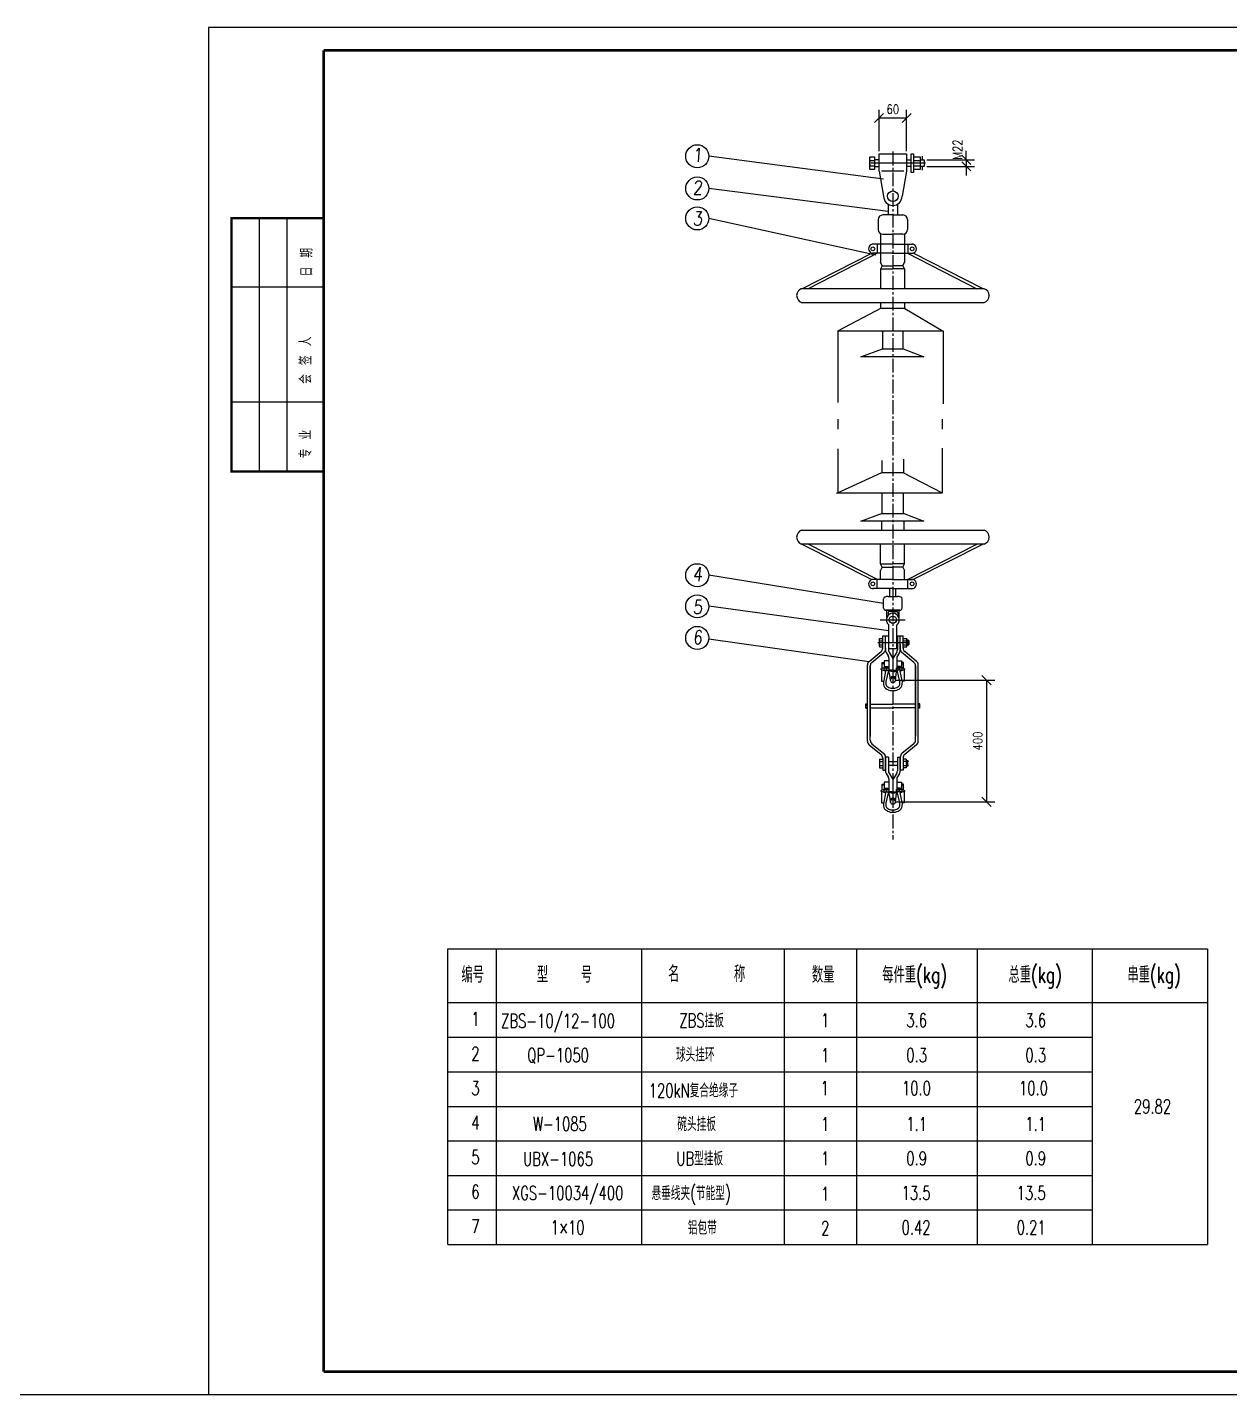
# Model space of a CAD drawing. Extents: x 2254 to 4895, y 1292 to 2309.
# Drawn here: x 3196.1 to 3457.3, y 1651.8 to 1948.8 of the extents above; entities that cross this region are included whole.
import ezdxf
from ezdxf.enums import TextEntityAlignment as Align

# ---------------------------------------------------------------- set-up
doc = ezdxf.new("R2010")
doc.units = 0
doc.header["$LTSCALE"] = 4
doc.header["$MEASUREMENT"] = 0
doc.linetypes.add('CENTER2', pattern=[1.125, 0.75, -0.125, 0.125, -0.125])
doc.layers.get('0').update_dxf_attribs({"linetype": 'CONTINUOUS'})
doc.layers.get('Defpoints').update_dxf_attribs({"linetype": 'CONTINUOUS'})
for name, color, linetype in [('1', 7, 'CONTINUOUS'), ('CHI', 4, 'CONTINUOUS'), ('ZSSignLayer', 7, 'CONTINUOUS')]:
    doc.layers.add(name, color=color, linetype=linetype)
doc.styles.add('HZ', font='txt.shx', dxfattribs={"width": 0.8, "bigfont": 'hztxt.shx'})
doc.styles.add('TBFONT', font='TXT', dxfattribs={"width": 0.75, "bigfont": 'CHINA'})
doc.styles.add('标准', font='txt.shx', dxfattribs={"width": 0.8, "oblique": 5})
doc.dimstyles.new('D2N', dxfattribs={"dimscale": 10, "dimtxt": 0.2, "dimasz": 0, "dimexe": 0.18, "dimexo": 0.06, "dimgap": 0.09, "dimtad": 1, "dimdec": 4, "dimzin": 0, "dimdsep": 46, "dimtxsty": 'HZ', "dimtsz": 0.1, "dimcen": 0.09, "dimadec": 0, "dimazin": 0, "dimtfac": 0.9, "dimtdec": 4, "dimtix": 1, "dimtmove": 2, "dimatfit": 3, "dimfxl": 1, "dimtolj": 1, "dimtzin": 0, "dimarcsym": 0})

# ---------------------------------------------------------------- blocks, each defined once
blk = doc.blocks.new('*D89')
at = {"color": 0, "lineweight": -2, "transparency": 16777216}
for p, q in [((3384.75, 1807), (3406.26, 1807)), ((3405.46, 1806), (3403.46, 1808)), ((3404.46, 1807), (3404.46, 1780.58)), ((3384.74, 1780.58), (3406.26, 1780.58)), ((3403.46, 1781.58), (3405.46, 1779.58))]:
    blk.add_line(p, q, dxfattribs=at)
at = {"layer": 'Defpoints', "color": 0, "ltscale": 0.1, "transparency": 16777216}
for p in [(3384.15, 1807), (3384.14, 1780.58), (3404.46, 1780.58)]:
    blk.add_point(p, dxfattribs=at)
at = {"color": 0, "ltscale": 0.1, "transparency": 16777216, "insert": (3402.56, 1793.79), "char_height": 2, "attachment_point": 5, "rotation": 90, "style": 'HZ'}
blk.add_mtext('\\A1;400', dxfattribs=at)
blk = doc.blocks.new('*D90')
at = {"color": 0, "lineweight": -2, "transparency": 16777216}
for p, q in [((3381.11, 1921.9), (3381.11, 1930.91)), ((3387.11, 1921.9), (3387.11, 1930.91)), ((3382.11, 1930.11), (3380.11, 1928.11)), ((3381.11, 1929.11), (3387.11, 1929.11)), ((3386.11, 1928.11), (3388.11, 1930.11))]:
    blk.add_line(p, q, dxfattribs=at)
at = {"layer": 'Defpoints', "color": 0, "ltscale": 0.1, "transparency": 16777216}
for p in [(3387.11, 1929.11), (3381.11, 1921.3), (3387.11, 1921.3)]:
    blk.add_point(p, dxfattribs=at)
at = {"color": 0, "ltscale": 0.1, "transparency": 16777216, "insert": (3384.11, 1931.01), "char_height": 2, "attachment_point": 5, "style": 'HZ'}
blk.add_mtext('\\A1;60', dxfattribs=at)
blk = doc.blocks.new('*D91')
at = {"color": 0, "lineweight": -2, "transparency": 16777216}
for p, q in [((3400.08, 1920), (3400.08, 1922)), ((3391.53, 1920), (3401.88, 1920)), ((3399.08, 1921), (3401.08, 1919)), ((3401.08, 1917.6), (3399.08, 1919.6)), ((3400.08, 1920), (3400.08, 1918.6)), ((3391.53, 1918.6), (3401.88, 1918.6)), ((3400.08, 1918.6), (3400.08, 1916.6))]:
    blk.add_line(p, q, dxfattribs=at)
at = {"layer": 'Defpoints', "color": 0, "ltscale": 0.1, "transparency": 16777216}
for p in [(3390.93, 1920), (3390.93, 1918.6), (3400.08, 1918.6)]:
    blk.add_point(p, dxfattribs=at)
at = {"color": 0, "ltscale": 0.1, "transparency": 16777216, "insert": (3398.18, 1922.26), "char_height": 2, "attachment_point": 5, "rotation": 90, "style": 'HZ'}
blk.add_mtext('\\A1;M22', dxfattribs=at)

msp = doc.modelspace()

# ---------------------------------------------------------------- linework, layer by layer
at = {"color": 7}
for p, q in [((3655.44336, 1948.8), (3235.44336, 1948.8)), ((3235.44336, 1948.8), (3235.44336, 1651.8)), ((3379.1345, 1920.69712), (3380.1345, 1920.69712)), ((3379.1345, 1917.89712), (3379.1345, 1920.69712)), ((3379.1345, 1919.99712), (3379.1345, 1918.59712)), ((3379.14582, 1919.99712), (3379.1345, 1919.99712)), ((3379.1345, 1919.88414), (3380.16072, 1919.88414)), ((3379.16524, 1918.74), (3380.16072, 1918.74)), ((3391.23674, 1919.29714), (3379.37904, 1919.29714)), ((3380.1345, 1920.69712), (3380.1345, 1917.89712)), ((3381.1345, 1919.99712), (3380.14076, 1919.99712)), ((3381.11452, 1921.29714), (3387.11452, 1921.29714)), ((3381.13449, 1917.54466), (3381.13452, 1921.29714)), ((3387.07566, 1921.29714), (3387.07562, 1917.54466)), ((3387.07563, 1919.99716), (3388.07796, 1919.99716)), ((3388.07563, 1921.29716), (3388.57563, 1921.29716)), ((3388.07563, 1917.29716), (3388.07563, 1921.29716)), ((3388.57247, 1919.88418), (3390.09696, 1919.88418)), ((3388.57462, 1918.71846), (3390.08402, 1918.71846)), ((3388.57563, 1921.29716), (3388.57563, 1917.29716)), ((3388.57563, 1920.69716), (3390.07563, 1920.69716)), ((3388.57894, 1919.99716), (3388.58379, 1919.99716)), ((3390.07563, 1920.69716), (3390.07563, 1917.89716)), ((3390.08402, 1919.99716), (3390.92789, 1919.99716)), ((3390.50176, 1920.79716), (3390.50176, 1919.99716)), ((3390.92789, 1919.99716), (3390.92789, 1918.59716)), ((3379.1345, 1918.59712), (3379.14582, 1918.59712)), ((3380.1345, 1917.89712), (3379.1345, 1917.89712)), ((3380.1289, 1918.59712), (3381.1345, 1918.59712)), ((3381.13449, 1917.54466), (3382.11452, 1912.1098)), ((3381.65546, 1917.6012), (3386.48766, 1917.6012)), ((3387.07562, 1917.54466), (3386.11452, 1912.1098)), ((3388.07796, 1918.59716), (3387.07563, 1918.59716)), ((3388.57563, 1917.29716), (3388.07563, 1917.29716)), ((3390.07563, 1917.89716), (3388.57563, 1917.89716)), ((3388.58379, 1918.59716), (3388.57894, 1918.59716)), ((3390.92789, 1918.59716), (3390.07485, 1918.59716)), ((3390.50176, 1918.59716), (3390.50176, 1917.79716)), ((3383.11452, 1910.3598), (3383.11452, 1908.04485)), ((3383.11452, 1910.3598), (3383.11452, 1908.04714)), ((3385.11452, 1910.3598), (3385.11452, 1908.04485)), ((3385.11452, 1910.3598), (3385.11452, 1908.04714)), ((3246.44336, 1907.35454), (3246.44336, 1852.35454)), ((3252.44336, 1907.35454), (3252.44336, 1852.35454)), ((3260.44336, 1892.35454), (3240.44336, 1892.35454)), ((3260.44336, 1867.35454), (3240.44336, 1867.35454)), ((3382.09645, 1822.67233), (3382.09645, 1824.57764)), ((3383.12291, 1825.15393), (3385.11447, 1825.15393)), ((3386.14093, 1822.67233), (3386.14093, 1824.57764)), ((3382.59645, 1822.17233), (3385.64093, 1822.17233)), ((3385.64093, 1822.17233), (3382.59645, 1822.17233)), ((3383.08483, 1821.72698), (3383.08483, 1821.08681)), ((3384.13488, 1821.92698), (3383.28483, 1821.92698)), ((3384.13488, 1821.92698), (3384.98493, 1821.92698)), ((3385.18493, 1821.72698), (3385.18493, 1821.04384)), ((3381.36554, 1820.12009), (3386.7948, 1820.12009)), ((3383.2356, 1813.77277), (3383.23554, 1818.91299)), ((3384.9956, 1813.77277), (3384.99554, 1818.91299)), ((3380.8522, 1815.14733), (3382.07851, 1815.14733)), ((3380.8522, 1815.14733), (3386.79436, 1815.14733)), ((3381.20003, 1816.07719), (3381.91143, 1816.07719)), ((3381.20003, 1814.24032), (3381.20003, 1816.07719)), ((3381.20003, 1815.57422), (3381.91143, 1815.57422)), ((3381.20003, 1814.68953), (3381.91143, 1814.68953)), ((3381.91143, 1816.59116), (3382.51643, 1816.59116)), ((3381.91143, 1813.9778), (3381.91143, 1816.59116)), ((3382.51643, 1813.75712), (3382.51643, 1816.59116)), ((3382.51643, 1816.59116), (3383.13924, 1816.59116)), ((3383.13924, 1816.59116), (3383.13924, 1813.61254)), ((3385.09887, 1816.59124), (3386.32669, 1816.59135)), ((3385.09887, 1816.59124), (3385.09913, 1813.61263)), ((3385.72194, 1813.75726), (3385.72169, 1816.59129)), ((3385.72185, 1814.75727), (3385.72195, 1813.55787)), ((3386.32692, 1813.97799), (3386.32669, 1816.59135)), ((3386.32674, 1816.07719), (3387.18956, 1816.07719)), ((3386.32678, 1815.57422), (3387.18956, 1815.57422)), ((3386.32686, 1814.68953), (3387.18956, 1814.68953)), ((3386.38352, 1815.14733), (3387.51145, 1815.14733)), ((3387.18956, 1814.24032), (3387.18956, 1816.07719)), ((3387.69803, 1815.50534), (3387.18956, 1815.50534)), ((3387.69803, 1814.75225), (3387.18956, 1814.75225)), ((3387.44887, 1814.44462), (3387.44887, 1815.82007)), ((3387.69803, 1814.75225), (3387.69803, 1815.50534)), ((3378.96202, 1811.08177), (3381.54628, 1813.20516)), ((3379.56702, 1810.86109), (3382.15128, 1812.98449)), ((3381.20003, 1814.24032), (3381.91143, 1814.24032)), ((3382.51643, 1813.95104), (3382.51643, 1813.55773)), ((3382.66439, 1813.03425), (3383.11681, 1812.29787)), ((3384.9956, 1813.77277), (3383.2356, 1813.77277)), ((3383.26477, 1811.77444), (3383.26488, 1809.18567)), ((3383.28721, 1813.08907), (3384.11903, 1811.73515)), ((3384.11425, 1811.74293), (3384.11933, 1809.18571)), ((3384.95121, 1813.08914), (3384.11903, 1811.73438)), ((3384.97367, 1811.77437), (3384.97375, 1809.18575)), ((3385.57404, 1813.03437), (3385.12159, 1812.29781)), ((3385.72195, 1813.55787), (3385.72195, 1813.55787)), ((3388.67159, 1810.86148), (3386.08715, 1812.98465)), ((3386.3269, 1814.24032), (3387.18956, 1814.24032)), ((3389.27657, 1811.08221), (3386.69213, 1813.20538)), ((3378.59687, 1793.74479), (3378.59687, 1810.30913)), ((3379.20187, 1793.96546), (3379.20187, 1810.08845)), ((3379.20187, 1810.08845), (3379.20187, 1794.8521)), ((3384.1193, 1809.18571), (3383.26488, 1809.18567)), ((3384.11933, 1809.18571), (3384.97375, 1809.18575)), ((3389.03678, 1810.09553), (3389.03743, 1794.85252)), ((3389.03751, 1793.96589), (3389.0368, 1810.08888)), ((3389.64253, 1793.74526), (3389.64179, 1810.30961)), ((3378.23052, 1801.84892), (3378.58622, 1801.84892)), ((3378.23052, 1800.93048), (3378.23052, 1801.84892)), ((3378.23052, 1801.59743), (3378.58622, 1801.59743)), ((3378.23052, 1801.15509), (3378.58622, 1801.15509)), ((3378.23052, 1800.93048), (3378.58622, 1800.93048)), ((3379.20173, 1801.77378), (3384.11946, 1801.77399)), ((3379.20173, 1801.01572), (3384.11946, 1801.01593)), ((3389.0372, 1801.77421), (3384.11946, 1801.77399)), ((3389.03727, 1801.01614), (3384.11953, 1801.01593)), ((3390.0084, 1801.84942), (3389.6527, 1801.84939)), ((3390.00842, 1801.59794), (3389.65272, 1801.59791)), ((3390.00846, 1801.1556), (3389.65276, 1801.15557)), ((3390.00848, 1800.93099), (3389.65278, 1800.93096)), ((3390.00848, 1800.93099), (3390.0084, 1801.84942)), ((3378.96202, 1792.97215), (3381.54628, 1790.84876)), ((3379.56702, 1793.19283), (3382.15128, 1791.06943)), ((3388.67243, 1793.19322), (3386.08836, 1791.0696)), ((3389.27744, 1792.9726), (3386.69338, 1790.84898)), ((3381.20003, 1789.8136), (3381.91143, 1789.8136)), ((3381.20003, 1789.8136), (3381.20003, 1787.97673)), ((3381.20003, 1789.36438), (3381.91143, 1789.36438)), ((3381.20003, 1788.4797), (3381.91143, 1788.4797)), ((3381.20003, 1787.97673), (3381.91143, 1787.97673)), ((3381.91143, 1790.07612), (3381.91143, 1787.46276)), ((3382.51643, 1790.2968), (3382.51643, 1787.46276)), ((3382.51643, 1790.10287), (3382.51643, 1790.2968)), ((3382.51643, 1787.46276), (3382.51643, 1790.2968)), ((3383.13924, 1790.2968), (3382.51643, 1790.2968)), ((3383.13924, 1790.2968), (3383.13924, 1787.31819)), ((3383.13924, 1789.31163), (3385.10054, 1789.31163)), ((3383.13924, 1788.50155), (3385.10061, 1788.50155)), ((3385.10046, 1790.29688), (3385.72327, 1790.29694)), ((3385.10046, 1790.29688), (3385.10071, 1787.31827)), ((3385.72327, 1790.29694), (3385.72352, 1787.4629)), ((3385.72329, 1790.10301), (3385.72327, 1790.29694)), ((3385.72352, 1787.4629), (3385.72327, 1790.29694)), ((3386.32829, 1790.07631), (3386.32852, 1787.46295)), ((3387.03972, 1789.81385), (3386.32832, 1789.81379)), ((3386.32832, 1789.8136), (3386.532, 1789.8136)), ((3387.03975, 1789.36397), (3386.32836, 1789.36391)), ((3387.03984, 1788.40364), (3386.32844, 1788.40358)), ((3387.03987, 1787.97698), (3386.32847, 1787.97692)), ((3386.32847, 1787.97673), (3386.532, 1787.97673)), ((3387.03972, 1789.81385), (3387.03987, 1787.97698)), ((3387.54823, 1789.30167), (3387.03976, 1789.30167)), ((3387.54823, 1788.49716), (3387.03976, 1788.49716)), ((3387.24896, 1789.6093), (3387.24896, 1788.23385)), ((3387.29907, 1789.6093), (3387.29907, 1788.23385)), ((3381.91143, 1787.46276), (3382.51643, 1787.46276)), ((3382.51643, 1787.65669), (3382.51643, 1787.26337)), ((3382.66439, 1786.73989), (3383.1168, 1786.00352)), ((3383.26476, 1785.48009), (3383.26488, 1782.77223)), ((3383.28721, 1786.79471), (3384.12024, 1785.43883)), ((3384.11425, 1785.32949), (3384.11933, 1782.77226)), ((3384.9528, 1786.79478), (3384.12024, 1785.43941)), ((3384.97367, 1785.47743), (3384.97375, 1782.7723)), ((3385.57562, 1786.74002), (3385.12158, 1786.00087)), ((3385.7235, 1787.65682), (3385.72354, 1787.26351)), ((3386.32852, 1787.46295), (3385.72352, 1787.4629)), ((3384.1193, 1782.77226), (3383.26488, 1782.77223)), ((3384.11933, 1782.77226), (3384.97375, 1782.7723)), ((3329.60928, 1684.42389), (3329.60928, 1748.65481)), ((3360.60594, 1684.42389), (3360.60594, 1748.65481)), ((3376.27945, 1684.42389), (3376.27945, 1748.65481)), ((3402.50773, 1684.42389), (3402.50773, 1748.65481)), ((3427.52135, 1684.42389), (3427.52135, 1748.65481)), ((3287.40418, 1729.42389), (3427.52135, 1729.42389)), ((3287.40418, 1721.92389), (3427.52135, 1721.92389)), ((3287.40418, 1714.42389), (3427.52135, 1714.42389)), ((3287.40418, 1706.92389), (3427.52135, 1706.92389)), ((3287.40418, 1699.42389), (3427.52135, 1699.42389)), ((3287.40418, 1691.92389), (3427.52135, 1691.92389)), ((3287.40418, 1691.92389), (3427.52135, 1691.92389)), ((3287.40418, 1684.42389), (3452.47519, 1684.42389)), ((3235.44336, 1651.8), (3655.44336, 1651.8))]:
    msp.add_line(p, q, dxfattribs=at)
at = {"color": 7, "linetype": 'CENTER2'}
msp.add_line((3384.11452, 1921.79714), (3384.12077, 1772.35683), dxfattribs=at)
at = {"color": 7, "const_width": 0.6}
for points in [[(3260.44336, 1943.8), (3260.44336, 1656.8)], [(3650.44336, 1943.8), (3260.44336, 1943.8)], [(3260.44336, 1656.8), (3650.44336, 1656.8)]]:
    msp.add_lwpolyline(points, dxfattribs=at)
at = {"color": 7}
for points, format in [([(3260.44336, 1852.35454, 0.5, 0.5, 0), (3240.44336, 1852.35454, 0.5, 0.5, 0), (3240.44336, 1907.35454, 0.5, 0.5, 0), (3260.44336, 1907.35454, 0.5, 0.5, 0)], "xyseb"), ([(3382.79645, 1820.62696), (3382.79645, 1821.97233, 0.414213562), (3382.59645, 1822.17233), (3382.59645, 1822.17233)], "xyb"), ([(3385.47331, 1820.51173), (3385.47331, 1821.97233, -0.414213562), (3385.67331, 1822.17233), (3385.67331, 1822.17233)], "xyb"), ([(3382.22198, 1809.65752), (3381.43642, 1809.40297), (3382.5192, 1808.95752), (3382.12539, 1806.9095, 0.125420883), (3382.06485, 1806.23881), (3382.09575, 1806.04669, 0.229651938), (3382.77825, 1805.07222), (3382.97859, 1804.96059, 0.111869277), (3384.11915, 1804.7048), (3384.11915, 1804.7048, -0.94422766), (3384.11915, 1804.7048), (3384.11915, 1804.7048, 0.111855706), (3385.25957, 1804.9605), (3385.45993, 1805.07212, 0.229651938), (3386.1425, 1806.04653), (3386.17342, 1806.23865, 0.125420883), (3386.11293, 1806.90934), (3385.71921, 1808.95739), (3386.80202, 1809.40276), (3386.01648, 1809.65737)], "xyb"), ([(3383.14808, 1809.19086), (3382.61122, 1806.73788, 0.125420883), (3382.57355, 1806.32065), (3382.60446, 1806.12853, 0.229651938), (3383.02903, 1805.52232), (3383.22938, 1805.41069, 0.094469529), (3384.11912, 1805.21808), (3384.11912, 1805.21808, 0.069650513), (3384.11912, 1805.21808), (3384.11912, 1805.21808, 0.094462023), (3385.00883, 1805.41062), (3385.20918, 1805.52223, 0.229651938), (3385.6338, 1806.12841), (3385.66472, 1806.32053, 0.125420883), (3385.62709, 1806.73776), (3385.09035, 1809.19078)], "xyb"), ([(3383.60558, 1806.95093), (3383.43203, 1808.18708, -0.042262898), (3383.39511, 1808.41418), (3383.26488, 1809.18567)], "xyb"), ([(3384.66738, 1806.9185), (3384.81617, 1808.21302, 0.032222932), (3384.84085, 1808.38683), (3384.96754, 1809.18575)], "xyb"), ([(3382.22198, 1783.24407), (3381.43642, 1782.98952), (3382.5192, 1782.54407), (3382.12539, 1780.49605, 0.125420883), (3382.06485, 1779.82537), (3382.09575, 1779.63325, 0.229651938), (3382.77825, 1778.65878), (3382.97859, 1778.54715, 0.111869277), (3384.11915, 1778.29135), (3384.11915, 1778.29135, -0.94422766), (3384.11915, 1778.29135), (3384.11915, 1778.29135, 0.111855706), (3385.25957, 1778.54706), (3385.45993, 1778.65867, 0.229651938), (3386.1425, 1779.63309), (3386.17342, 1779.8252, 0.125420883), (3386.11293, 1780.49589), (3385.71921, 1782.54395), (3386.80202, 1782.98931), (3386.01648, 1783.24392)], "xyb"), ([(3383.14808, 1782.77741), (3382.61122, 1780.32443, 0.125420883), (3382.57355, 1779.9072), (3382.60446, 1779.71508, 0.229651938), (3383.02903, 1779.10887), (3383.22938, 1778.99724, 0.094469529), (3384.11912, 1778.80463), (3384.11912, 1778.80463, 0.069650513), (3384.11912, 1778.80463), (3384.11912, 1778.80463, 0.094462023), (3385.00883, 1778.99717), (3385.20918, 1779.10878, 0.229651938), (3385.6338, 1779.71496), (3385.66472, 1779.90708, 0.125420883), (3385.62709, 1780.32431), (3385.09035, 1782.77733)], "xyb"), ([(3383.60558, 1780.53748), (3383.43203, 1781.77364, -0.042262898), (3383.39511, 1782.00073), (3383.26488, 1782.77223)], "xyb"), ([(3384.66738, 1780.50505), (3384.81617, 1781.79957, 0.032222932), (3384.84085, 1781.97338), (3384.96754, 1782.7723)], "xyb")]:
    msp.add_lwpolyline(points, format=format, dxfattribs=at)
for points in [[(3383.45584, 1825.15393), (3383.45584, 1826.87029)], [(3384.7732, 1825.15393), (3384.7732, 1826.87029)], [(3381.65915, 1809.31134), (3381.65915, 1806.78162), (3382.08731, 1806.78227), (3382.08731, 1806.78227)], [(3381.8292, 1809.53024), (3381.8292, 1810.83465), (3382.22198, 1810.83465)], [(3382.22198, 1810.57553), (3381.8292, 1810.57553)], [(3383.2623, 1811.22719), (3382.22198, 1811.22719), (3382.22198, 1809.65752), (3383.2623, 1809.65752)], [(3382.46613, 1809.65752), (3382.46613, 1809.95448), (3383.02877, 1809.95448), (3383.02877, 1809.65752)], [(3382.46613, 1809.806), (3383.02877, 1809.806)], [(3384.97629, 1811.22713), (3386.01661, 1811.22704), (3386.01648, 1809.65737), (3384.97617, 1809.65745)], [(3385.77234, 1809.65739), (3385.77236, 1809.95435), (3385.20972, 1809.95439), (3385.2097, 1809.65743)], [(3385.77235, 1809.80587), (3385.20971, 1809.80591)], [(3386.01656, 1810.57538), (3386.40933, 1810.57535)], [(3386.40925, 1809.53006), (3386.40935, 1810.83447), (3386.01658, 1810.8345)], [(3386.57929, 1809.31115), (3386.57916, 1806.78143), (3386.151, 1806.78211), (3386.151, 1806.78211)], [(3381.65915, 1782.8979), (3381.65915, 1780.36818), (3382.08731, 1780.36882), (3382.08731, 1780.36882)], [(3381.8292, 1783.1168), (3381.8292, 1784.4212), (3382.22198, 1784.4212)], [(3382.22198, 1784.16209), (3381.8292, 1784.16209)], [(3383.2623, 1784.81375), (3382.22198, 1784.81375), (3382.22198, 1783.24407), (3383.2623, 1783.24407)], [(3382.46613, 1783.24407), (3382.46613, 1783.54103), (3383.02877, 1783.54103), (3383.02877, 1783.24407)], [(3382.46613, 1783.39255), (3383.02877, 1783.39255)], [(3384.97629, 1784.81368), (3386.01661, 1784.8136), (3386.01648, 1783.24392), (3384.97617, 1783.244)], [(3385.77234, 1783.24394), (3385.77236, 1783.5409), (3385.20972, 1783.54095), (3385.2097, 1783.24398)], [(3385.77235, 1783.39242), (3385.20971, 1783.39246)], [(3386.01656, 1784.16194), (3386.40933, 1784.1619)], [(3386.40925, 1783.11661), (3386.40935, 1784.42102), (3386.01658, 1784.42105)], [(3386.57929, 1782.8977), (3386.57916, 1780.36798), (3386.151, 1780.36866), (3386.151, 1780.36866)]]:
    msp.add_lwpolyline(points, dxfattribs=at)
for points in [[(3382.75275, 1809.65752), (3382.1795, 1809.65752), (3382.1795, 1809.19086), (3382.75275, 1809.19086)], [(3383.32601, 1809.65752), (3382.75275, 1809.65752), (3382.75275, 1809.19086), (3383.32601, 1809.19086)], [(3384.91245, 1809.65745), (3385.48571, 1809.65741), (3385.48567, 1809.19075), (3384.91242, 1809.19079)], [(3385.48571, 1809.65741), (3386.05897, 1809.65736), (3386.05893, 1809.1907), (3385.48567, 1809.19075)], [(3382.75275, 1783.24407), (3382.1795, 1783.24407), (3382.1795, 1782.77741), (3382.75275, 1782.77741)], [(3383.32601, 1783.24407), (3382.75275, 1783.24407), (3382.75275, 1782.77741), (3383.32601, 1782.77741)], [(3384.91245, 1783.24401), (3385.48571, 1783.24396), (3385.48567, 1782.7773), (3384.91242, 1782.77734)], [(3385.48571, 1783.24396), (3386.05897, 1783.24391), (3386.05893, 1782.77725), (3385.48567, 1782.7773)]]:
    msp.add_lwpolyline(points, close=True, dxfattribs=at)
for centre, radius in [((3384.11452, 1912.1098), 1.15), ((3384.11452, 1912.1098), 1.15), ((3384.11554, 1820.12009), 0.77461), ((3384.13815, 1806.98929), 0.53394), ((3384.13815, 1780.57584), 0.53394)]:
    msp.add_circle(centre, radius, dxfattribs=at)
for centre, radius, start, end in [((3384.11452, 1912.1098), 2, 180, 0), ((3382.59645, 1824.57764), 0.5, 113.6429047, 180), ((3382.98967, 1823.67944), 1.4805, 84.8362491, 113.6429047), ((3385.24771, 1823.67944), 1.4805, 66.3570953, 95.1637509), ((3385.64093, 1824.57764), 0.5, 0, 66.3570953), ((3382.59645, 1822.67233), 0.5, 180, 270), ((3384.11554, 1820.12009), 1.41312, 312.3421737, 227.6578263), ((3383.28483, 1821.72698), 0.2, 90, 180), ((3384.98493, 1821.72698), 0.2, 0, 90), ((3385.64093, 1822.67233), 0.5, 270, 0), ((3383.01554, 1818.91299), 0.22, 0, 47.6578263), ((3385.21554, 1818.91299), 0.22, 132.3421737, 180), ((3380.91143, 1813.9778), 1, 309.4088351, 0), ((3381.51643, 1813.75712), 1, 309.4088351, 0), ((3383.51643, 1813.55773), 1, 180, 211.5659328), ((3382.26477, 1811.77439), 1, 0.002517, 31.5659328), ((3384.13924, 1813.61254), 1, 180, 211.5659328), ((3384.09913, 1813.61254), 1, 328.4390078, 0.0049406), ((3385.97367, 1811.7744), 1, 148.4390078, 180.0017106), ((3384.72195, 1813.55778), 1, 328.4390078, 0.0049406), ((3386.72194, 1813.75735), 1, 180.0049406, 230.5961055), ((3387.32692, 1813.97807), 1, 180.0049406, 230.5961055), ((3379.59687, 1810.30913), 1, 129.4088351, 180), ((3380.20187, 1810.08845), 1, 129.4088351, 180), ((3384.15908, 1810.24811), 1.33499, 232.2050753, 307.3367595), ((3384.16559, 1810.18306), 1.33499, 232.2050753, 307.3367595), ((3388.0368, 1810.08879), 1, 0.0049406, 50.5961055), ((3388.64179, 1810.30952), 1, 0.0049406, 50.5961055), ((3384.13815, 1807.10191), 0.67055, 33.2472769, 147.8320667), ((3380.20187, 1793.96546), 1, 180, 230.5911649), ((3388.03751, 1793.9658), 1, 309.4137757, 0.0049406), ((3379.59687, 1793.74479), 1, 180, 230.5911649), ((3381.51643, 1790.2968), 1, 0, 50.5911649), ((3386.72327, 1790.29702), 1, 129.4137757, 180.0049406), ((3388.64253, 1793.74518), 1, 309.4137757, 0.0049406), ((3380.91143, 1790.07612), 1, 0, 50.5911649), ((3387.32829, 1790.0764), 1, 129.4137757, 180.0049406), ((3383.51643, 1787.26337), 1, 180, 211.5659328), ((3382.26476, 1785.48004), 1, 0.002517, 31.5659328), ((3384.13924, 1787.31819), 1, 180, 211.5659328), ((3384.10071, 1787.31819), 1, 328.4390078, 0.0049406), ((3385.97367, 1785.47746), 1, 148.4390078, 180.0017106), ((3384.72354, 1787.26342), 1, 328.4390078, 0.0049406), ((3384.15908, 1783.83466), 1.33499, 232.2050753, 307.3367595), ((3384.16559, 1783.76961), 1.33499, 232.2050753, 307.3367595), ((3384.13815, 1780.68846), 0.67055, 33.2472769, 147.8320667)]:
    msp.add_arc(centre, radius, start, end, dxfattribs=at)
at = {"layer": '1', "color": 7}
for p, q in [((3382.11452, 1915.79714), (3344.11452, 1920.79714)), ((3383.11452, 1908.79714), (3344.11452, 1913.79714)), ((3380.45167, 1899.28159), (3344.11452, 1907.29714)), ((3382.09645, 1823.62499), (3344.11452, 1829.79714)), ((3383.23555, 1817.73811), (3344.11445, 1823.04904)), ((3344.10849, 1816.00685), (3378.96202, 1811.08177))]:
    msp.add_line(p, q, dxfattribs=at)
for centre in [(3341.61452, 1920.79714), (3341.61452, 1913.79714), (3341.61452, 1907.29714), (3341.61452, 1829.79714), (3341.61452, 1823.02975), (3341.61452, 1816.1805)]:
    msp.add_circle(centre, 2.5, dxfattribs=at)
at = {"layer": 'CHI', "color": 7}
for p, q in [((3380.94771, 1907.04485), (3380.94771, 1904.85494)), ((3384.11117, 1908.04485), (3381.94771, 1908.04485)), ((3384.11117, 1908.04485), (3382.25206, 1908.04485)), ((3384.14918, 1908.04485), (3386.31264, 1908.04485)), ((3387.31264, 1907.04485), (3387.31264, 1904.85494)), ((3381.43858, 1903.99425), (3381.43858, 1897.74719)), ((3381.94771, 1903.85494), (3384.11117, 1903.85494)), ((3386.31264, 1903.85494), (3383.98981, 1903.85494)), ((3386.65985, 1903.91715), (3386.65985, 1897.74719)), ((3384.1187, 1901.72752), (3379.74337, 1901.72752)), ((3380.73326, 1901.72752), (3380.73326, 1899.71571)), ((3383.97973, 1901.72752), (3388.35506, 1901.72752)), ((3387.36517, 1901.72752), (3387.36517, 1899.71571)), ((3364.36401, 1892.03588), (3379.55068, 1899.76508)), ((3380.77686, 1899.72752), (3365.69775, 1892.03588)), ((3384.1187, 1899.72752), (3379.69882, 1899.72752)), ((3383.97973, 1899.72752), (3388.39961, 1899.72752)), ((3387.32157, 1899.72752), (3402.40068, 1892.03588)), ((3403.73443, 1892.03588), (3388.54776, 1899.76508)), ((3381.80011, 1897.02431), (3381.43298, 1897.7584)), ((3381.80067, 1897.02319), (3381.44299, 1896.30799)), ((3381.44423, 1896.31903), (3384.09054, 1896.31903)), ((3381.44423, 1896.31903), (3381.44423, 1892.03588)), ((3381.80011, 1897.02431), (3384.09054, 1897.02431)), ((3386.29833, 1897.02431), (3384.0079, 1897.02431)), ((3386.6542, 1896.31903), (3384.0079, 1896.31903)), ((3386.29777, 1897.02319), (3386.65545, 1896.30799)), ((3386.29833, 1897.02431), (3386.66546, 1897.7584)), ((3386.6542, 1896.31903), (3386.6542, 1892.03588)), ((3364.1145, 1892.03588), (3364.1145, 1892.03588)), ((3403.98394, 1892.03588), (3364.28566, 1892.03588)), ((3403.98394, 1892.03588), (3403.98394, 1892.03588)), ((3364.22896, 1889.03588), (3403.98394, 1889.03588)), ((3381.44423, 1889.03588), (3381.44423, 1887.75636)), ((3386.6542, 1889.03588), (3386.6542, 1887.66093)), ((3381.56523, 1887.82042), (3372.20468, 1882.865)), ((3381.44984, 1887.82042), (3386.58215, 1887.82042)), ((3386.73776, 1887.71346), (3395.02279, 1882.81792)), ((3395.02398, 1882.79109), (3372.06092, 1882.79109)), ((3372.13067, 1882.79109), (3372.13067, 1867.33781)), ((3381.84091, 1882.79109), (3381.84091, 1878.96633)), ((3381.84091, 1882.79109), (3381.84091, 1881.58954)), ((3386.36395, 1878.97803), (3386.36395, 1882.79109)), ((3386.36395, 1881.37245), (3386.36395, 1882.79109)), ((3395.02398, 1882.79109), (3395.02398, 1867.04522)), ((3377.13695, 1877.24756), (3381.84091, 1878.98436)), ((3390.887, 1877.24756), (3377.13695, 1877.24756)), ((3381.844, 1878.97803), (3386.36704, 1878.97803)), ((3386.36395, 1878.98436), (3390.887, 1877.24756)), ((3372.13921, 1863.6769), (3372.13921, 1861.50353)), ((3394.85206, 1863.6769), (3394.85206, 1861.50353)), ((3372.13921, 1857.26452), (3372.13921, 1847.58867)), ((3394.80614, 1857.41591), (3394.80614, 1847.58867)), ((3381.71324, 1854.73652), (3381.71324, 1852.12621)), ((3386.39737, 1855.00534), (3386.39737, 1852.06875)), ((3371.91364, 1847.63715), (3381.70824, 1852.13226)), ((3381.70824, 1852.13226), (3386.39737, 1852.13226)), ((3386.28905, 1852.13373), (3394.80614, 1847.66242)), ((3394.80614, 1847.58867), (3371.88685, 1847.58867)), ((3381.74465, 1847.58867), (3381.74465, 1843.02959)), ((3386.46021, 1843.08734), (3386.46021, 1847.64642)), ((3377.13695, 1841.50989), (3381.84091, 1843.24669)), ((3390.887, 1841.50989), (3377.13695, 1841.50989)), ((3381.70616, 1839.56654), (3381.70616, 1841.51213)), ((3381.84091, 1843.21674), (3386.36395, 1843.21674)), ((3386.36395, 1843.24669), (3390.887, 1841.50989)), ((3386.60607, 1839.5643), (3386.60607, 1841.50989)), ((3364.22896, 1839.5643), (3403.98394, 1839.5643)), ((3364.1145, 1836.5643), (3364.1145, 1836.5643)), ((3403.98394, 1836.5643), (3364.28566, 1836.5643)), ((3364.36401, 1836.5643), (3379.55068, 1828.8351)), ((3380.77686, 1828.87267), (3365.69775, 1836.5643)), ((3381.44423, 1832.28116), (3381.44423, 1836.5643)), ((3386.6542, 1832.28116), (3386.6542, 1836.5643)), ((3387.32157, 1828.87267), (3402.40068, 1836.5643)), ((3403.73443, 1836.5643), (3388.54776, 1828.8351)), ((3403.98394, 1836.5643), (3403.98394, 1836.5643)), ((3381.80011, 1831.57588), (3381.43298, 1830.84179)), ((3381.43858, 1828.87267), (3381.43858, 1830.85299)), ((3381.80067, 1831.577), (3381.44299, 1832.2922)), ((3381.44423, 1832.28116), (3384.09054, 1832.28116)), ((3381.80011, 1831.57588), (3384.09054, 1831.57588)), ((3386.6542, 1832.28116), (3384.0079, 1832.28116)), ((3386.29833, 1831.57588), (3384.0079, 1831.57588)), ((3386.29777, 1831.577), (3386.65545, 1832.2922)), ((3386.29833, 1831.57588), (3386.66546, 1830.84179)), ((3386.65985, 1828.87267), (3386.65985, 1830.85299)), ((3384.1187, 1828.87267), (3379.69882, 1828.87267)), ((3384.1187, 1826.87267), (3379.74337, 1826.87267)), ((3380.73326, 1826.87267), (3380.73326, 1828.88447)), ((3383.97973, 1828.87267), (3388.39961, 1828.87267)), ((3383.97973, 1826.87267), (3388.35506, 1826.87267)), ((3387.36517, 1826.87267), (3387.36517, 1828.88447)), ((3287.40418, 1684.42389), (3287.40418, 1748.65481)), ((3287.40418, 1748.65481), (3452.47519, 1748.65481)), ((3297.90418, 1748.65481), (3297.90418, 1684.42389)), ((3452.47519, 1748.65481), (3452.47519, 1684.42389)), ((3452.47519, 1736.92389), (3287.40418, 1736.92389))]:
    msp.add_line(p, q, dxfattribs=at)
for centre in [(3379.79184, 1900.68622), (3388.30659, 1900.68622), (3379.79184, 1827.91397), (3388.30659, 1827.91397)]:
    msp.add_circle(centre, 0.40741, dxfattribs=at)
for centre, radius, start, end in [((3381.94771, 1907.04485), 1, 90, 180), ((3386.31264, 1907.04485), 1, 0, 90), ((3381.94771, 1904.85494), 1, 180, 270), ((3386.31264, 1904.85494), 1, 270, 0), ((3379.85771, 1900.73108), 1.00298, 90.0510526, 273.9639735), ((3388.24073, 1900.73108), 1.00298, 266.0360265, 89.9489474), ((3364.79925, 1890.54048), 1.58114, 108.4349488, 251.5650512), ((3403.48394, 1890.53588), 1.58114, 288.4349488, 71.5650512), ((3364.79925, 1838.0597), 1.58114, 108.4349488, 251.5650512), ((3403.48394, 1838.0643), 1.58114, 288.4349488, 71.5650512), ((3379.85771, 1827.86911), 1.00298, 86.0360265, 269.9489474), ((3388.24073, 1827.86911), 1.00298, 270.0510526, 93.9639735)]:
    msp.add_arc(centre, radius, start, end, dxfattribs=at)
at = {"layer": 'Defpoints', "color": 7, "linetype": 'ByBlock'}
msp.add_point((3384.11452, 1919.29714), dxfattribs=at)
at = {"layer": 'ZSSignLayer', "ltscale": 0.1}
msp.add_line((3188.17168, 1651.8), (3235.44336, 1651.8), dxfattribs=at)

# ---------------------------------------------------------------- texts
at = {"color": 7, "style": 'TBFONT', "width": 0.85}
for s, p in [('日 期', (3258.03423, 1894.71281)), ('会 签 人', (3257.81082, 1871.38283)), ('专 业', (3257.81082, 1855.19695))]:
    msp.add_text(s, height=2.6, rotation=90, dxfattribs=at).set_placement(p)
at = {"color": 7, "style": 'HZ', "width": 0.7}
for s, p in [('ZBS-10/12-100', (3311.36392, 1731.49798)), ('1', (3369.42833, 1731.62512)), ('3.6', (3389.29688, 1731.62512)), ('3.6', (3415.15865, 1731.62512)), ('QP-1050', (3311.37946, 1724.04027)), ('1', (3369.42833, 1724.04931)), ('0.3', (3389.29688, 1724.04931)), ('0.3', (3415.15865, 1724.04931)), ('29.82', (3440.53885, 1712.90125)), ('1', (3369.42833, 1709.08569)), ('1.1', (3389.29688, 1709.08569)), ('1.1', (3415.15865, 1709.08569)), ('UBX-1065', (3311.36392, 1701.49798)), ('1', (3369.42833, 1701.62512)), ('0.9', (3389.29688, 1701.62512)), ('0.9', (3415.15865, 1701.62512)), ('XGS-10034/400', (3313.44924, 1694.10595)), ('1', (3369.42833, 1693.95574)), ('13.5', (3389.16489, 1694.12029)), ('13.5', (3414.17851, 1694.12029)), ('1×10', (3313.44924, 1686.60595)), ('2', (3369.42833, 1686.45574)), ('0.42', (3389.16489, 1686.62029)), ('0.21', (3414.17851, 1686.62029))]:
    msp.add_text(s, height=3, dxfattribs=at).set_placement(p, align=Align.CENTER)
for s, p in [('ZBS挂板', (3337.71638, 1731.56989)), ('球头挂环', (3336.9804, 1724.15194)), ('120kN复合绝缘子', (3331.07509, 1716.35793)), ('1', (3368.41644, 1716.87997)), ('10.0', (3386.09406, 1716.87997)), ('10.0', (3411.52909, 1716.87997)), ('W-1085', (3305.93235, 1709.12444)), ('碗头挂板', (3337.28832, 1709.05782)), ('UB型挂板', (3337.0703, 1701.56989)), ('悬垂线夹(节能型)', (3331.67301, 1694.03864)), ('铝包带', (3339.58646, 1686.53864))]:
    msp.add_text(s, height=3, dxfattribs=at).set_placement(p)
at = {"layer": 'CHI', "color": 7, "style": '标准', "oblique": 5, "width": 0.8}
for s, p in [('1', (3340.65685, 1919.55179)), ('2', (3340.65685, 1912.49071)), ('3', (3340.65685, 1905.79114)), ('4', (3340.65685, 1828.51727)), ('5', (3340.65685, 1821.37584)), ('6', (3340.65685, 1814.80161))]:
    msp.add_text(s, height=3, dxfattribs=at).set_placement(p)
at = {"layer": 'CHI', "color": 7, "style": 'HZ', "width": 0.7}
for s, p in [('编号', (3292.8303, 1741.2606)), ('型   号', (3312.75969, 1741.2606)), ('名     称', (3343.66299, 1741.446)), ('数量', (3368.97746, 1741.2606)), ('每件重(kg)', (3388.86045, 1741.2606)), ('总重(kg)', (3415.053, 1741.2606)), ('串重(kg)', (3440.89959, 1741.2606))]:
    msp.add_text(s, height=3.5, dxfattribs=at).set_placement(p, align=Align.CENTER)
for s, p in [('1', (3292.52183, 1731.87997)), ('2', (3292.52183, 1724.37997)), ('3', (3292.52183, 1716.87997)), ('4', (3292.52183, 1709.37997)), ('5', (3292.52183, 1701.87997)), ('6', (3292.52183, 1694.37997)), ('7', (3292.52183, 1686.87997))]:
    msp.add_text(s, height=3, dxfattribs=at).set_placement(p)

# ---------------------------------------------------------------- dimensions: what is measured, and where the dimension line sits
at = {"color": 7}
dim = msp.add_linear_dim(base=(3387.11452, 1929.11063), p1=(3381.11452, 1921.29714), p2=(3387.11452, 1921.29714), text='60', dimstyle='D2N', override={"dimfxl": 1.25}, dxfattribs=at)
dim.commit()
dim.dimension.update_dxf_attribs({"geometry": '*D90', "text_midpoint": (3384.11452, 1931.01063)})
dim = msp.add_linear_dim(base=(3400.08393, 1918.59716), p1=(3390.92789, 1919.99716), p2=(3390.92789, 1918.59716), angle=90, text='M22', dimstyle='D2N', override={"dimfxl": 1.25}, dxfattribs=at)
dim.commit()
dim.dimension.update_dxf_attribs({"geometry": '*D91', "text_midpoint": (3398.18393, 1922.26463), "dimtype": 160})
dim = msp.add_linear_dim(base=(3404.4647, 1780.57584), p1=(3384.15213, 1807.00307), p2=(3384.13815, 1780.57584), angle=90, text='400', dimstyle='D2N', override={"dimfxl": 1.25}, dxfattribs=at)
dim.commit()
dim.dimension.update_dxf_attribs({"geometry": '*D89', "text_midpoint": (3402.5647, 1793.78946)})

doc.saveas('drawing.dxf')
